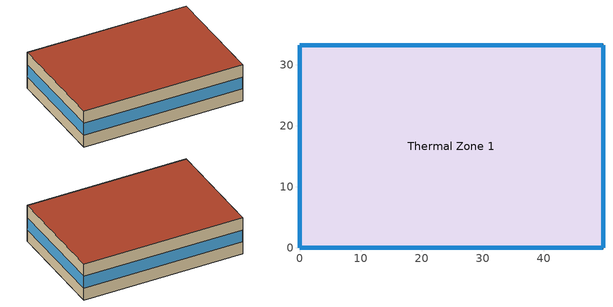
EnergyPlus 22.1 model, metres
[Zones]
Thermal Zone 1
 floor ground: 49.68,33.22 49.68,0 0,0 0,33.22 z0
 wall outside: 49.68,0 49.68,33.22 0,33.22 0,0 49.68,0 z0:11.89
 window: 49.68,0.03 49.68,33.2 / 49.66,33.22 0.03,33.22 / 0.03,0 49.66,0 / 0,33.2 0,0.03 z3.89:7.82
 roof outside: 49.68,0 49.68,33.22 0,33.22 0,0 z11.89
[Building]
Building 1
[Site:Location]
Site 1: Latitude {deg}=0; Longitude {deg}=0; Time Zone {hr}=0; Elevation {m}=0
[Zone]
Thermal Zone 1: Multiplier=1; Part of Total Floor Area=Yes
